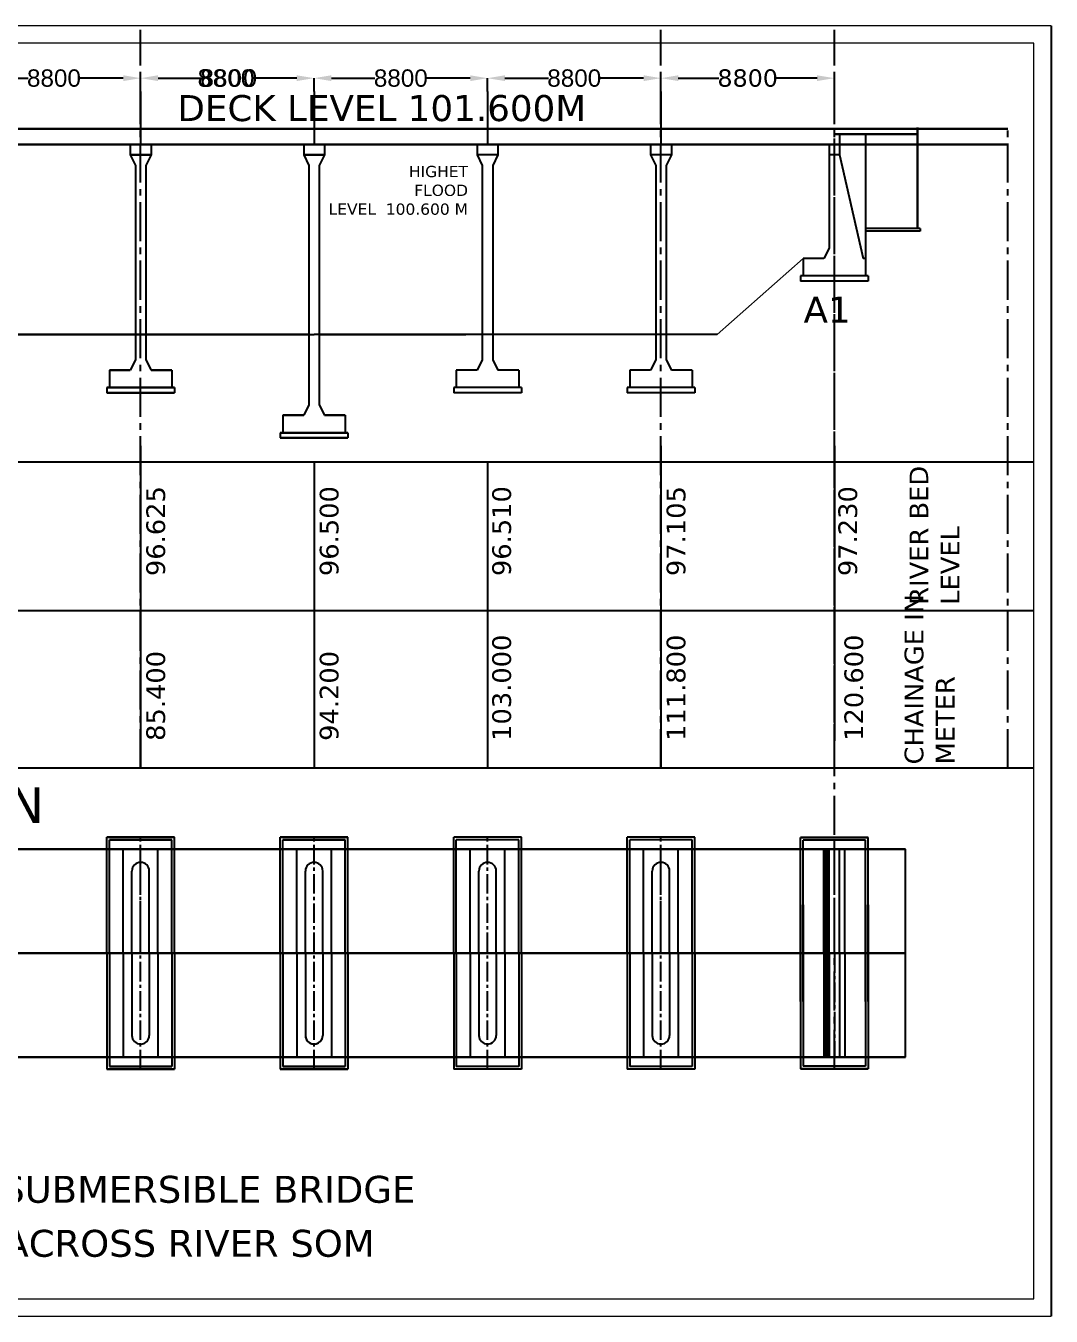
# Model space of a CAD drawing. Header units: metres. Extents: x 3053 to 150577, y 1019 to 87287.
# Drawn here: x 91455 to 150577, y 12903 to 87287 of the extents above; entities that cross this region are included whole.
import ezdxf

# ---------------------------------------------------------------- set-up
doc = ezdxf.new("R2010")
doc.units = ezdxf.units.M
doc.header["$MEASUREMENT"] = 0
doc.header["$PDMODE"] = 34
doc.linetypes.add('ACAD_ISO02W100', pattern=[15, 12, -3])
doc.linetypes.add('CENTER2', pattern=[1.125, 0.75, -0.125, 0.125, -0.125])
for name, color, linetype in [('centreline', 6, 'CENTER2'), ('PILLER', 10, 'Continuous'), ('PLAN', 10, 'Continuous')]:
    doc.layers.add(name, color=color, linetype=linetype)
doc.layers.add('EXISTING B WALL', color=5, linetype='Continuous', lineweight=30)
doc.layers.add('S TEXT', color=7, linetype='Continuous', lineweight=20)
doc.styles.get("Standard").update_dxf_attribs({"font": 'verdana.ttf'})
doc.dimstyles.new('ISO-25', dxfattribs={"dimtxt": 1000, "dimasz": 1000, "dimexe": 1.25, "dimexo": 0.625, "dimtad": 0, "dimtxsty": 'Standard', "dimcen": 75, "dimadec": 0, "dimazin": 0, "dimtfac": 1, "dimtmove": 0, "dimatfit": 2, "dimfxl": 0, "dimarcsym": 0})

# ---------------------------------------------------------------- blocks, each defined once
blk = doc.blocks.new('*D19')
at = {"color": 0, "lineweight": -2}
for p, q in [((108077, 83494), (108077, 84270)), ((109077, 84268), (111584, 84268)), ((117077, 84268), (114569, 84268)), ((118077, 83494), (118077, 84270))]:
    blk.add_line(p, q, dxfattribs=at)
at = {"color": 0}
for points in [[(109077, 84435), (109077, 84102), (108077, 84268)], [(117077, 84435), (117077, 84102), (118077, 84268)]]:
    blk.add_solid(points, dxfattribs=at)
at = {"layer": 'Defpoints', "color": 0}
for p in [(108077, 84268), (108077, 83493), (118077, 83493)]:
    blk.add_point(p, dxfattribs=at)
at = {"color": 0, "insert": (113077, 84268), "char_height": 1000, "attachment_point": 5}
blk.add_mtext('{\\fArial|b0|i0|c0|p34;8800}', dxfattribs=at)
blk = doc.blocks.new('*D20')
at = {"color": 0, "lineweight": -2}
for p, q in [((118077, 83494), (118077, 84270)), ((119077, 84268), (121584, 84268)), ((127077, 84268), (124569, 84268)), ((128077, 83494), (128077, 84270))]:
    blk.add_line(p, q, dxfattribs=at)
at = {"color": 0}
for points in [[(119077, 84435), (119077, 84102), (118077, 84268)], [(127077, 84435), (127077, 84102), (128077, 84268)]]:
    blk.add_solid(points, dxfattribs=at)
at = {"layer": 'Defpoints', "color": 0}
for p in [(118077, 84268), (118077, 83493), (128077, 83493)]:
    blk.add_point(p, dxfattribs=at)
at = {"color": 0, "insert": (123077, 84268), "char_height": 1000, "attachment_point": 5}
blk.add_mtext('{\\fArial|b0|i0|c0|p34;8800}', dxfattribs=at)
blk = doc.blocks.new('*D21')
at = {"color": 0, "lineweight": -2}
for p, q in [((128077, 83494), (128077, 84270)), ((129077, 84268), (131414, 84268)), ((137077, 84268), (134740, 84268)), ((138077, 83494), (138077, 84270))]:
    blk.add_line(p, q, dxfattribs=at)
at = {"color": 0}
for points in [[(129077, 84435), (129077, 84102), (128077, 84268)], [(137077, 84435), (137077, 84102), (138077, 84268)]]:
    blk.add_solid(points, dxfattribs=at)
at = {"layer": 'Defpoints', "color": 0}
for p in [(128077, 84268), (128077, 83493), (138077, 83493)]:
    blk.add_point(p, dxfattribs=at)
at = {"color": 0, "insert": (133077, 84268), "char_height": 1000, "attachment_point": 5}
blk.add_mtext('8800', dxfattribs=at)
blk = doc.blocks.new('*D22')
at = {"color": 0, "lineweight": -2}
for p, q in [((98077, 83494), (98077, 84270)), ((99077, 84268), (101584, 84268)), ((107077, 84268), (104569, 84268)), ((108077, 83494), (108077, 84270))]:
    blk.add_line(p, q, dxfattribs=at)
at = {"color": 0}
for points in [[(99077, 84435), (99077, 84102), (98077, 84268)], [(107077, 84435), (107077, 84102), (108077, 84268)]]:
    blk.add_solid(points, dxfattribs=at)
at = {"layer": 'Defpoints', "color": 0}
for p in [(108077, 84268), (98077, 83493), (108077, 83493)]:
    blk.add_point(p, dxfattribs=at)
at = {"color": 0, "insert": (103077, 84268), "char_height": 1000, "attachment_point": 5}
blk.add_mtext('{\\fArial|b0|i0|c0|p34;8800}', dxfattribs=at)
blk = doc.blocks.new('*D23')
at = {"color": 0, "lineweight": -2}
for p, q in [((88077, 83494), (88077, 84270)), ((89077, 84268), (91584, 84268)), ((97077, 84268), (94569, 84268)), ((98077, 83494), (98077, 84270))]:
    blk.add_line(p, q, dxfattribs=at)
at = {"color": 0}
for points in [[(89077, 84435), (89077, 84102), (88077, 84268)], [(97077, 84435), (97077, 84102), (98077, 84268)]]:
    blk.add_solid(points, dxfattribs=at)
at = {"layer": 'Defpoints', "color": 0}
for p in [(98077, 84268), (88077, 83493), (98077, 83493)]:
    blk.add_point(p, dxfattribs=at)
at = {"color": 0, "insert": (93077, 84268), "char_height": 1000, "attachment_point": 5}
blk.add_mtext('{\\fArial|b0|i0|c0|p34;8800}', dxfattribs=at)
blk = doc.blocks.new('*D26')
at = {"color": 0, "lineweight": -2}
for p, q in [((88077, 83494), (88077, 84270)), ((89077, 84268), (91584, 84268)), ((97077, 84268), (94569, 84268)), ((98077, 83494), (98077, 84270))]:
    blk.add_line(p, q, dxfattribs=at)
at = {"color": 0}
for points in [[(89077, 84435), (89077, 84102), (88077, 84268)], [(97077, 84435), (97077, 84102), (98077, 84268)]]:
    blk.add_solid(points, dxfattribs=at)
at = {"layer": 'Defpoints', "color": 0}
for p in [(88077, 84268), (88077, 83493), (98077, 83493)]:
    blk.add_point(p, dxfattribs=at)
at = {"color": 0, "insert": (93077, 84268), "char_height": 1000, "attachment_point": 5}
blk.add_mtext('{\\fArial|b0|i0|c0|p34;8800}', dxfattribs=at)
blk = doc.blocks.new('*D27')
at = {"color": 0, "lineweight": -2}
for p, q in [((98077, 83494), (98077, 84270)), ((99077, 84268), (101414, 84268)), ((107077, 84268), (104740, 84268)), ((108077, 83494), (108077, 84270))]:
    blk.add_line(p, q, dxfattribs=at)
at = {"color": 0}
for points in [[(99077, 84435), (99077, 84102), (98077, 84268)], [(107077, 84435), (107077, 84102), (108077, 84268)]]:
    blk.add_solid(points, dxfattribs=at)
at = {"layer": 'Defpoints', "color": 0}
for p in [(98077, 84268), (98077, 83493), (108077, 83493)]:
    blk.add_point(p, dxfattribs=at)
at = {"color": 0, "insert": (103077, 84268), "char_height": 1000, "attachment_point": 5}
blk.add_mtext('8800', dxfattribs=at)

msp = doc.modelspace()

# ---------------------------------------------------------------- linework, layer by layer
at = {"color": 7}
for p, q in [((150576.714, 87286.922), (150576.714, 12902.998)), ((98076.714, 83493.303), (98076.714, 80443.303)), ((98076.714, 83493.303), (98076.714, 80443.303)), ((108076.714, 83493.303), (108076.714, 80443.303)), ((108076.714, 83493.303), (108076.714, 80443.303)), ((108076.714, 83493.303), (108076.714, 80443.303)), ((108076.714, 83493.303), (108076.714, 80443.303)), ((118076.714, 83493.303), (118076.714, 80443.303)), ((128076.714, 83493.303), (128076.714, 80443.303)), ((139876.714, 81043.303), (139876.714, 72871.625)), ((143026.714, 75593.303), (139876.714, 75593.303)), ((143026.714, 75443.303), (139876.714, 75443.303)), ((143026.714, 75593.303), (143026.714, 75443.303)), ((139876.714, 73871.625), (139726.714, 73871.625)), ((136126.714, 72871.625), (136126.714, 72571.625)), ((140026.714, 72871.625), (136126.714, 72871.625)), ((140026.714, 72571.625), (136126.714, 72571.625)), ((140026.714, 72871.625), (140026.714, 72571.625)), ((84827.222, 69493.303), (98076.714, 69493.303)), ((101326.206, 69493.303), (88076.714, 69493.303)), ((94827.222, 69493.303), (108076.714, 69493.303)), ((94827.222, 69493.303), (108076.714, 69493.303)), ((94827.222, 69493.303), (108076.714, 69493.303)), ((94827.222, 69493.303), (108076.714, 69493.303)), ((121326.206, 69493.303), (108076.714, 69493.303)), ((121326.206, 69493.303), (108076.714, 69493.303)), ((121326.206, 69493.303), (108076.714, 69493.303)), ((121326.206, 69493.303), (108076.714, 69493.303)), ((131326.206, 69493.303), (118076.714, 69493.303)), ((96126.714, 66433.303), (96126.714, 66133.303)), ((96126.714, 66433.303), (100026.714, 66433.303)), ((100026.714, 66433.303), (96126.714, 66433.303)), ((96126.714, 66433.303), (96126.714, 66133.303)), ((100026.714, 66433.303), (100026.714, 66133.303)), ((100026.714, 66433.303), (100026.714, 66133.303)), ((116126.714, 66433.303), (116126.714, 66133.303)), ((120026.714, 66433.303), (116126.714, 66433.303)), ((120026.714, 66433.303), (120026.714, 66133.303)), ((130026.714, 66433.303), (126126.714, 66433.303)), ((126126.714, 66433.303), (126126.714, 66133.303)), ((130026.714, 66433.303), (130026.714, 66133.303)), ((96126.714, 66133.303), (100026.714, 66133.303)), ((100026.714, 66133.303), (96126.714, 66133.303)), ((120026.714, 66133.303), (116126.714, 66133.303)), ((130026.714, 66133.303), (126126.714, 66133.303)), ((106126.714, 63833.303), (106126.714, 63533.303)), ((106126.714, 63833.303), (110026.714, 63833.303)), ((110026.714, 63833.303), (106126.714, 63833.303)), ((106126.714, 63833.303), (106126.714, 63533.303)), ((106126.714, 63833.303), (106126.714, 63533.303)), ((110026.714, 63833.303), (106126.714, 63833.303)), ((106126.714, 63833.303), (110026.714, 63833.303)), ((106126.714, 63833.303), (106126.714, 63533.303)), ((106126.714, 63533.303), (110026.714, 63533.303)), ((110026.714, 63533.303), (106126.714, 63533.303)), ((110026.714, 63533.303), (106126.714, 63533.303)), ((106126.714, 63533.303), (110026.714, 63533.303)), ((110026.714, 63833.303), (110026.714, 63533.303)), ((110026.714, 63833.303), (110026.714, 63533.303)), ((110026.714, 63833.303), (110026.714, 63533.303)), ((110026.714, 63833.303), (110026.714, 63533.303)), ((98076.714, 63067.077), (98076.714, 46067.077)), ((128076.714, 63067.077), (128076.714, 46067.077)), ((138076.714, 63067.077), (138076.714, 46067.077)), ((138076.714, 63067.077), (138076.714, 46067.077)), ((138076.714, 63067.077), (138076.714, 46067.077)), ((149576.714, 62134.077), (8076.714, 62134.077)), ((98076.714, 62134.077), (98076.714, 44500.077)), ((98076.714, 62134.077), (98076.714, 44500.077)), ((108076.714, 62134.077), (108076.714, 44500.077)), ((108076.714, 62134.077), (108076.714, 44500.077)), ((118076.714, 62134.077), (118076.714, 44500.077)), ((128076.714, 62134.077), (128076.714, 44500.077)), ((149576.714, 53567.077), (8076.714, 53567.077)), ((149576.714, 44500.077), (8076.714, 44500.077)), ((96126.714, 33825.718), (96126.714, 40513.882)), ((96126.714, 40513.882), (100026.714, 40513.882)), ((96126.714, 33825.718), (96126.714, 40513.882)), ((96126.714, 33825.718), (96126.714, 40513.882)), ((100026.714, 40513.882), (96126.714, 40513.882)), ((96126.714, 33825.718), (96126.714, 40513.882)), ((96276.714, 40363.882), (99876.714, 40363.882)), ((96276.714, 33825.718), (96276.714, 40363.882)), ((96276.714, 33825.718), (96276.714, 40363.882)), ((99876.714, 40363.882), (96276.714, 40363.882)), ((96276.714, 33825.718), (96276.714, 40363.882)), ((99876.714, 33825.718), (99876.714, 40363.882)), ((99876.714, 33825.718), (99876.714, 40363.882)), ((99876.714, 33825.718), (99876.714, 40363.882)), ((100026.714, 33825.718), (100026.714, 40513.882)), ((100026.714, 33825.718), (100026.714, 40513.882)), ((100026.714, 33825.718), (100026.714, 40513.882)), ((100026.714, 33825.718), (100026.714, 40513.882)), ((106126.714, 33825.718), (106126.714, 40513.882)), ((110026.714, 40513.882), (106126.714, 40513.882)), ((106126.714, 33825.718), (106126.714, 40513.882)), ((106126.714, 33825.718), (106126.714, 40513.882)), ((106126.714, 40513.882), (110026.714, 40513.882)), ((106126.714, 33825.718), (106126.714, 40513.882)), ((106126.714, 33825.718), (106126.714, 40513.882)), ((106126.714, 40513.882), (110026.714, 40513.882)), ((106126.714, 33825.718), (106126.714, 40513.882)), ((106126.714, 33825.718), (106126.714, 40513.882)), ((110026.714, 40513.882), (106126.714, 40513.882)), ((106126.714, 33825.718), (106126.714, 40513.882)), ((106276.714, 33825.718), (106276.714, 40363.882)), ((109876.714, 40363.882), (106276.714, 40363.882)), ((106276.714, 33825.718), (106276.714, 40363.882)), ((106276.714, 40363.882), (109876.714, 40363.882)), ((106276.714, 33825.718), (106276.714, 40363.882)), ((106276.714, 40363.882), (109876.714, 40363.882)), ((106276.714, 33825.718), (106276.714, 40363.882)), ((106276.714, 33825.718), (106276.714, 40363.882)), ((109876.714, 40363.882), (106276.714, 40363.882)), ((106276.714, 33825.718), (106276.714, 40363.882)), ((109876.714, 33825.718), (109876.714, 40363.882)), ((109876.714, 33825.718), (109876.714, 40363.882)), ((109876.714, 33825.718), (109876.714, 40363.882)), ((109876.714, 33825.718), (109876.714, 40363.882)), ((109876.714, 33825.718), (109876.714, 40363.882)), ((109876.714, 33825.718), (109876.714, 40363.882)), ((110026.714, 33825.718), (110026.714, 40513.882)), ((110026.714, 33825.718), (110026.714, 40513.882)), ((110026.714, 33825.718), (110026.714, 40513.882)), ((110026.714, 33825.718), (110026.714, 40513.882)), ((110026.714, 33825.718), (110026.714, 40513.882)), ((110026.714, 33825.718), (110026.714, 40513.882)), ((110026.714, 33825.718), (110026.714, 40513.882)), ((110026.714, 33825.718), (110026.714, 40513.882)), ((116126.714, 33825.718), (116126.714, 40513.882)), ((120026.714, 40513.882), (116126.714, 40513.882)), ((116126.714, 33825.718), (116126.714, 40513.882)), ((116276.714, 33825.718), (116276.714, 40363.882)), ((119876.714, 40363.882), (116276.714, 40363.882)), ((116276.714, 33825.718), (116276.714, 40363.882)), ((119876.714, 33825.718), (119876.714, 40363.882)), ((120026.714, 33825.718), (120026.714, 40513.882)), ((120026.714, 33825.718), (120026.714, 40513.882)), ((126126.714, 33825.718), (126126.714, 40513.882)), ((130026.714, 40513.882), (126126.714, 40513.882)), ((126126.714, 33825.718), (126126.714, 40513.882)), ((126276.714, 33825.718), (126276.714, 40363.882)), ((129876.714, 40363.882), (126276.714, 40363.882)), ((126276.714, 33825.718), (126276.714, 40363.882)), ((129876.714, 33825.718), (129876.714, 40363.882)), ((130026.714, 33825.718), (130026.714, 40513.882)), ((130026.714, 33825.718), (130026.714, 40513.882)), ((136126.714, 40494.229), (139876.714, 40494.229)), ((140026.714, 40494.229), (136126.714, 40494.229)), ((136126.714, 31044.229), (136126.714, 40494.229)), ((136126.714, 40494.229), (140026.714, 40494.229)), ((140026.714, 40494.229), (136126.714, 40494.229)), ((136126.714, 31044.229), (136126.714, 40494.229)), ((139876.714, 40344.229), (136276.714, 40344.229)), ((139876.714, 40344.229), (136276.714, 40344.229)), ((136276.714, 31044.229), (136276.714, 40344.229)), ((139876.714, 31044.229), (139876.714, 40344.229)), ((140026.714, 31044.229), (140026.714, 40494.229)), ((140026.714, 31044.229), (140026.714, 40494.229)), ((97076.714, 39825.726), (99076.714, 39825.726)), ((97076.714, 33825.718), (97076.714, 39825.726)), ((99076.714, 39825.726), (97076.714, 39825.726)), ((97076.714, 33825.718), (97076.714, 39825.726)), ((99076.714, 33825.718), (99076.714, 39825.726)), ((99076.714, 33825.718), (99076.714, 39825.726)), ((109076.714, 39825.726), (107076.714, 39825.726)), ((107076.714, 33825.718), (107076.714, 39825.726)), ((107076.714, 39825.726), (109076.714, 39825.726)), ((107076.714, 33825.718), (107076.714, 39825.726)), ((107076.714, 39825.726), (109076.714, 39825.726)), ((107076.714, 33825.718), (107076.714, 39825.726)), ((109076.714, 39825.726), (107076.714, 39825.726)), ((107076.714, 33825.718), (107076.714, 39825.726)), ((109076.714, 33825.718), (109076.714, 39825.726)), ((109076.714, 33825.718), (109076.714, 39825.726)), ((109076.714, 33825.718), (109076.714, 39825.726)), ((109076.714, 33825.718), (109076.714, 39825.726)), ((119076.714, 39825.726), (117076.714, 39825.726)), ((117076.714, 33825.718), (117076.714, 39825.726)), ((119076.714, 33825.718), (119076.714, 39825.726)), ((129076.714, 39825.726), (127076.714, 39825.726)), ((127076.714, 33825.718), (127076.714, 39825.726)), ((129076.714, 33825.718), (129076.714, 39825.726)), ((97076.714, 33825.718), (97076.714, 39146.786)), ((99076.714, 33825.718), (99076.714, 39146.786)), ((107076.714, 33825.718), (107076.714, 39146.786)), ((107076.714, 33825.718), (107076.714, 39146.786)), ((109076.714, 33825.718), (109076.714, 39146.786)), ((109076.714, 33825.718), (109076.714, 39146.786)), ((119076.714, 33825.718), (119076.714, 39146.786)), ((129076.714, 33825.718), (129076.714, 39146.786)), ((97576.714, 33825.718), (97576.714, 38563.882)), ((98576.714, 33825.718), (98576.714, 38563.882)), ((107576.714, 33825.718), (107576.714, 38563.882)), ((107576.714, 33825.718), (107576.714, 38563.882)), ((108576.714, 33825.718), (108576.714, 38563.882)), ((108576.714, 33825.718), (108576.714, 38563.882)), ((118576.714, 33825.718), (118576.714, 38563.882)), ((128576.714, 33825.718), (128576.714, 38563.882)), ((136126.714, 36607.208), (136126.714, 27157.208)), ((136276.714, 36607.208), (136276.714, 27307.208)), ((139876.714, 36607.208), (139876.714, 27307.208)), ((140026.714, 36607.208), (140026.714, 27157.208)), ((96126.714, 33825.718), (96126.714, 27137.555)), ((96126.714, 33825.718), (96126.714, 27137.555)), ((96126.714, 33825.718), (96126.714, 27137.555)), ((96126.714, 33825.718), (96126.714, 27137.555)), ((96276.714, 33825.718), (96276.714, 27287.555)), ((96276.714, 33825.718), (96276.714, 27287.555)), ((96276.714, 33825.718), (96276.714, 27287.555)), ((97076.714, 33825.718), (97076.714, 28504.651)), ((97076.714, 33825.718), (97076.714, 27825.711)), ((97076.714, 33825.718), (97076.714, 27825.711)), ((97576.714, 33825.718), (97576.714, 29087.555)), ((98576.714, 33825.718), (98576.714, 29087.555)), ((99076.714, 33825.718), (99076.714, 27825.711)), ((99076.714, 33825.718), (99076.714, 28504.651)), ((99076.714, 33825.718), (99076.714, 27825.711)), ((99876.714, 33825.718), (99876.714, 27287.555)), ((99876.714, 33825.718), (99876.714, 27287.555)), ((99876.714, 33825.718), (99876.714, 27287.555)), ((100026.714, 33825.718), (100026.714, 27137.555)), ((100026.714, 33825.718), (100026.714, 27137.555)), ((100026.714, 33825.718), (100026.714, 27137.555)), ((100026.714, 33825.718), (100026.714, 27137.555)), ((106126.714, 33825.718), (106126.714, 27137.555)), ((106126.714, 33825.718), (106126.714, 27137.555)), ((106126.714, 33825.718), (106126.714, 27137.555)), ((106126.714, 33825.718), (106126.714, 27137.555)), ((106126.714, 33825.718), (106126.714, 27137.555)), ((106126.714, 33825.718), (106126.714, 27137.555)), ((106126.714, 33825.718), (106126.714, 27137.555)), ((106126.714, 33825.718), (106126.714, 27137.555)), ((106276.714, 33825.718), (106276.714, 27287.555)), ((106276.714, 33825.718), (106276.714, 27287.555)), ((106276.714, 33825.718), (106276.714, 27287.555)), ((106276.714, 33825.718), (106276.714, 27287.555)), ((106276.714, 33825.718), (106276.714, 27287.555)), ((106276.714, 33825.718), (106276.714, 27287.555)), ((107076.714, 33825.718), (107076.714, 27825.711)), ((107076.714, 33825.718), (107076.714, 28504.651)), ((107076.714, 33825.718), (107076.714, 27825.711)), ((107076.714, 33825.718), (107076.714, 28504.651)), ((107076.714, 33825.718), (107076.714, 27825.711)), ((107076.714, 33825.718), (107076.714, 27825.711)), ((107576.714, 33825.718), (107576.714, 29087.555)), ((107576.714, 33825.718), (107576.714, 29087.555)), ((108576.714, 33825.718), (108576.714, 29087.555)), ((108576.714, 33825.718), (108576.714, 29087.555)), ((109076.714, 33825.718), (109076.714, 28504.651)), ((109076.714, 33825.718), (109076.714, 27825.711)), ((109076.714, 33825.718), (109076.714, 27825.711)), ((109076.714, 33825.718), (109076.714, 27825.711)), ((109076.714, 33825.718), (109076.714, 28504.651)), ((109076.714, 33825.718), (109076.714, 27825.711)), ((109876.714, 33825.718), (109876.714, 27287.555)), ((109876.714, 33825.718), (109876.714, 27287.555)), ((109876.714, 33825.718), (109876.714, 27287.555)), ((109876.714, 33825.718), (109876.714, 27287.555)), ((109876.714, 33825.718), (109876.714, 27287.555)), ((109876.714, 33825.718), (109876.714, 27287.555)), ((110026.714, 33825.718), (110026.714, 27137.555)), ((110026.714, 33825.718), (110026.714, 27137.555)), ((110026.714, 33825.718), (110026.714, 27137.555)), ((110026.714, 33825.718), (110026.714, 27137.555)), ((110026.714, 33825.718), (110026.714, 27137.555)), ((110026.714, 33825.718), (110026.714, 27137.555)), ((110026.714, 33825.718), (110026.714, 27137.555)), ((110026.714, 33825.718), (110026.714, 27137.555)), ((116126.714, 33825.718), (116126.714, 27137.555)), ((116126.714, 33825.718), (116126.714, 27137.555)), ((116276.714, 33825.718), (116276.714, 27287.555)), ((116276.714, 33825.718), (116276.714, 27287.555)), ((117076.714, 33825.718), (117076.714, 27825.711)), ((118576.714, 33825.718), (118576.714, 29087.555)), ((119076.714, 33825.718), (119076.714, 28504.651)), ((119076.714, 33825.718), (119076.714, 27825.711)), ((119876.714, 33825.718), (119876.714, 27287.555)), ((120026.714, 33825.718), (120026.714, 27137.555)), ((120026.714, 33825.718), (120026.714, 27137.555)), ((126126.714, 33825.718), (126126.714, 27137.555)), ((126126.714, 33825.718), (126126.714, 27137.555)), ((126276.714, 33825.718), (126276.714, 27287.555)), ((126276.714, 33825.718), (126276.714, 27287.555)), ((127076.714, 33825.718), (127076.714, 27825.711)), ((128576.714, 33825.718), (128576.714, 29087.555)), ((129076.714, 33825.718), (129076.714, 28504.651)), ((129076.714, 33825.718), (129076.714, 27825.711)), ((129876.714, 33825.718), (129876.714, 27287.555)), ((130026.714, 33825.718), (130026.714, 27137.555)), ((130026.714, 33825.718), (130026.714, 27137.555)), ((97076.714, 27825.711), (99076.714, 27825.711)), ((99076.714, 27825.711), (97076.714, 27825.711)), ((109076.714, 27825.711), (107076.714, 27825.711)), ((107076.714, 27825.711), (109076.714, 27825.711)), ((107076.714, 27825.711), (109076.714, 27825.711)), ((109076.714, 27825.711), (107076.714, 27825.711)), ((119076.714, 27825.711), (117076.714, 27825.711)), ((129076.714, 27825.711), (127076.714, 27825.711)), ((96126.714, 27137.555), (100026.714, 27137.555)), ((100026.714, 27137.555), (96126.714, 27137.555)), ((96276.714, 27287.555), (99876.714, 27287.555)), ((99876.714, 27287.555), (96276.714, 27287.555)), ((110026.714, 27137.555), (106126.714, 27137.555)), ((106126.714, 27137.555), (110026.714, 27137.555)), ((106126.714, 27137.555), (110026.714, 27137.555)), ((110026.714, 27137.555), (106126.714, 27137.555)), ((109876.714, 27287.555), (106276.714, 27287.555)), ((106276.714, 27287.555), (109876.714, 27287.555)), ((106276.714, 27287.555), (109876.714, 27287.555)), ((109876.714, 27287.555), (106276.714, 27287.555)), ((120026.714, 27137.555), (116126.714, 27137.555)), ((119876.714, 27287.555), (116276.714, 27287.555)), ((130026.714, 27137.555), (126126.714, 27137.555)), ((129876.714, 27287.555), (126276.714, 27287.555)), ((136126.714, 27157.208), (139876.714, 27157.208)), ((140026.714, 27157.208), (136126.714, 27157.208)), ((136126.714, 27157.208), (140026.714, 27157.208)), ((140026.714, 27157.208), (136126.714, 27157.208)), ((139876.714, 27307.208), (136276.714, 27307.208)), ((139876.714, 27307.208), (136276.714, 27307.208))]:
    msp.add_line(p, q, dxfattribs=at)
at = {"color": 7, "linetype": 'ACAD_ISO02W100'}
for p, q in [((107776.714, 69493.303), (99306.852, 69493.303)), ((108376.714, 69493.303), (116846.576, 69493.303))]:
    msp.add_line(p, q, dxfattribs=at)
at = {"color": 7}
for centre, start, end in [((98076.714, 38563.882), 360, 180), ((98076.714, 38563.882), 0, 180), ((108076.714, 38563.882), 0, 180), ((108076.714, 38563.882), 0.00000029, 180.00000029), ((108076.714, 38563.882), 360, 180), ((108076.714, 38563.882), 359.99999971, 179.99999971), ((118076.714, 38563.882), 0, 180), ((128076.714, 38563.882), 0, 180), ((98076.714, 29087.555), 180, 0), ((98076.714, 29087.555), 180, 360), ((108076.714, 29087.555), 180, 360), ((108076.714, 29087.555), 180.00000029, 0.00000029), ((108076.714, 29087.555), 180, 0), ((108076.714, 29087.555), 179.99999971, 359.99999971), ((118076.714, 29087.555), 180, 360), ((128076.714, 29087.555), 180, 360)]:
    msp.add_arc(centre, 500, start, end, dxfattribs=at)
at = {"layer": 'centreline', "color": 7, "ltscale": 3000}
for p, q in [((98076.714, 44500.077), (98076.714, 87059.026)), ((128076.714, 44500.077), (128076.714, 87059.026)), ((138076.714, 44500.077), (138076.714, 87059.025)), ((138076.714, 27157.208), (138076.714, 81343.303)), ((148076.714, 44500.077), (148076.714, 81343.303)), ((98076.714, 33825.718), (98076.714, 39825.719)), ((128076.714, 33825.718), (128076.714, 39825.718)), ((138076.714, 33825.718), (138076.714, 39825.718))]:
    msp.add_line(p, q, dxfattribs=at)
at = {"layer": 'centreline', "color": 7, "ltscale": 1500}
for p, q in [((98076.714, 27137.555), (98076.714, 40513.84)), ((98076.714, 27137.555), (98076.714, 40513.84)), ((108076.714, 27137.555), (108076.714, 40513.84)), ((108076.714, 27137.555), (108076.714, 40513.84)), ((108076.714, 27137.555), (108076.714, 40513.84)), ((108076.714, 27137.555), (108076.714, 40513.84)), ((118076.714, 27137.555), (118076.714, 40513.84)), ((128076.714, 27137.555), (128076.714, 40513.84)), ((138076.714, 33825.718), (138076.714, 39768.625)), ((138076.714, 33825.718), (138076.714, 27882.812))]:
    msp.add_line(p, q, dxfattribs=at)
at = {"layer": 'EXISTING B WALL', "color": 7}
for p, q in [((8076.714, 81343.303), (148076.714, 81343.303)), ((142876.714, 81418.303), (142876.714, 75593.303)), ((78076.714, 80443.303), (124570.301, 80443.303)), ((138076.714, 80443.303), (91583.128, 80443.303)), ((148076.714, 80443.303), (101583.128, 80443.303)), ((142876.714, 81043.303), (138076.714, 81043.303)), ((128122.523, 39825.718), (83976.714, 39825.718)), ((88030.905, 39825.718), (132176.714, 39825.718)), ((98030.905, 39825.719), (142176.714, 39825.718)), ((98030.905, 39825.718), (142176.714, 39825.718)), ((128122.523, 33825.718), (83976.714, 33825.718)), ((88030.905, 33825.718), (132176.714, 33825.718)), ((98030.905, 33825.719), (142176.714, 33825.718)), ((98030.905, 33825.718), (142176.714, 33825.718)), ((13976.714, 27825.719), (142176.714, 27825.718)), ((98030.905, 27825.718), (142176.714, 27825.718))]:
    msp.add_line(p, q, dxfattribs=at)
at = {"layer": 'PILLER', "color": 7}
for p, q in [((97476.714, 80443.303), (97476.714, 79843.303)), ((97476.714, 80443.303), (97476.714, 79843.303)), ((98676.714, 80443.303), (98676.714, 79843.303)), ((98676.714, 80443.303), (98676.714, 79843.303)), ((107476.714, 80443.303), (107476.714, 79843.303)), ((107476.714, 80443.303), (107476.714, 79843.303)), ((107476.714, 80443.303), (107476.714, 79843.303)), ((107476.714, 80443.303), (107476.714, 79843.303)), ((108676.714, 80443.303), (108676.714, 79843.303)), ((108676.714, 80443.303), (108676.714, 79843.303)), ((108676.714, 80443.303), (108676.714, 79843.303)), ((108676.714, 80443.303), (108676.714, 79843.303)), ((117476.714, 80443.303), (117476.714, 79843.303)), ((118676.714, 80443.303), (118676.714, 79843.303)), ((127476.714, 80443.303), (127476.714, 79843.303)), ((128676.714, 80443.303), (128676.714, 79843.303)), ((137776.714, 80443.303), (137776.714, 74471.625)), ((138376.714, 81043.303), (138376.714, 79843.303)), ((97476.714, 79843.303), (98676.714, 79843.303)), ((97476.714, 79843.303), (97776.714, 79243.303)), ((97476.714, 79843.303), (97776.714, 79243.303)), ((98676.714, 79843.303), (97476.714, 79843.303)), ((98676.714, 79843.303), (98376.714, 79243.303)), ((98676.714, 79843.303), (98376.714, 79243.303)), ((107476.714, 79843.303), (108676.714, 79843.303)), ((107476.714, 79843.303), (107776.714, 79243.303)), ((107476.714, 79843.303), (107776.714, 79243.303)), ((108676.714, 79843.303), (107476.714, 79843.303)), ((108676.714, 79843.303), (107476.714, 79843.303)), ((107476.714, 79843.303), (107776.714, 79243.303)), ((107476.714, 79843.303), (107776.714, 79243.303)), ((107476.714, 79843.303), (108676.714, 79843.303)), ((108676.714, 79843.303), (108376.714, 79243.303)), ((108676.714, 79843.303), (108376.714, 79243.303)), ((108676.714, 79843.303), (108376.714, 79243.303)), ((108676.714, 79843.303), (108376.714, 79243.303)), ((118676.714, 79843.303), (117476.714, 79843.303)), ((117476.714, 79843.303), (117776.714, 79243.303)), ((118676.714, 79843.303), (118376.714, 79243.303)), ((127476.714, 79843.303), (127776.714, 79243.303)), ((128676.714, 79843.303), (127476.714, 79843.303)), ((128676.714, 79843.303), (128376.714, 79243.303)), ((138376.714, 79843.303), (137776.714, 79843.303)), ((138376.714, 79843.303), (139726.714, 73871.625)), ((97776.714, 79243.303), (97776.714, 68033.303)), ((97776.714, 79243.303), (97776.714, 68033.303)), ((98376.714, 79243.303), (98376.714, 68033.303)), ((98376.714, 79243.303), (98376.714, 68033.303)), ((107776.714, 79243.303), (107776.714, 65433.303)), ((107776.714, 79243.303), (107776.714, 65433.303)), ((107776.714, 79243.303), (107776.714, 65433.303)), ((107776.714, 79243.303), (107776.714, 65433.303)), ((108376.714, 79243.303), (108376.714, 65433.303)), ((108376.714, 79243.303), (108376.714, 65433.303)), ((108376.714, 79243.303), (108376.714, 65433.303)), ((108376.714, 79243.303), (108376.714, 65433.303)), ((117776.714, 79243.303), (117776.714, 68033.303)), ((118376.714, 79243.303), (118376.714, 68033.303)), ((127776.714, 79243.303), (127776.714, 68033.303)), ((128376.714, 79243.303), (128376.714, 68033.303)), ((137776.714, 74471.625), (137476.714, 73871.625)), ((137476.714, 73871.625), (136276.714, 73871.625)), ((136276.714, 73871.625), (136276.714, 72871.625)), ((97776.714, 68033.303), (97476.714, 67433.303)), ((97776.714, 68033.303), (97476.714, 67433.303)), ((98376.714, 68033.303), (98676.714, 67433.303)), ((98376.714, 68033.303), (98676.714, 67433.303)), ((117776.714, 68033.303), (117476.714, 67433.303)), ((118376.714, 68033.303), (118676.714, 67433.303)), ((127776.714, 68033.303), (127476.714, 67433.303)), ((128376.714, 68033.303), (128676.714, 67433.303)), ((96276.714, 67433.303), (97476.714, 67433.303)), ((96276.714, 67433.303), (96276.714, 66433.303)), ((96276.714, 67433.303), (96276.714, 66433.303)), ((97476.714, 67433.303), (96276.714, 67433.303)), ((98676.714, 67433.303), (99876.714, 67433.303)), ((99876.714, 67433.303), (98676.714, 67433.303)), ((99876.714, 67433.303), (99876.714, 66433.303)), ((99876.714, 67433.303), (99876.714, 66433.303)), ((117476.714, 67433.303), (116276.714, 67433.303)), ((116276.714, 67433.303), (116276.714, 66433.303)), ((119876.714, 67433.303), (118676.714, 67433.303)), ((119876.714, 67433.303), (119876.714, 66433.303)), ((126276.714, 67433.303), (126276.714, 66433.303)), ((127476.714, 67433.303), (126276.714, 67433.303)), ((129876.714, 67433.303), (128676.714, 67433.303)), ((129876.714, 67433.303), (129876.714, 66433.303)), ((106276.714, 64833.303), (106276.714, 63833.303)), ((106276.714, 64833.303), (107476.714, 64833.303)), ((107476.714, 64833.303), (106276.714, 64833.303)), ((106276.714, 64833.303), (106276.714, 63833.303)), ((106276.714, 64833.303), (106276.714, 63833.303)), ((107476.714, 64833.303), (106276.714, 64833.303)), ((106276.714, 64833.303), (107476.714, 64833.303)), ((106276.714, 64833.303), (106276.714, 63833.303)), ((107776.714, 65433.303), (107476.714, 64833.303)), ((107776.714, 65433.303), (107476.714, 64833.303)), ((107776.714, 65433.303), (107476.714, 64833.303)), ((107776.714, 65433.303), (107476.714, 64833.303)), ((108376.714, 65433.303), (108676.714, 64833.303)), ((108376.714, 65433.303), (108676.714, 64833.303)), ((108376.714, 65433.303), (108676.714, 64833.303)), ((108376.714, 65433.303), (108676.714, 64833.303)), ((108676.714, 64833.303), (109876.714, 64833.303)), ((109876.714, 64833.303), (108676.714, 64833.303)), ((109876.714, 64833.303), (108676.714, 64833.303)), ((108676.714, 64833.303), (109876.714, 64833.303)), ((109876.714, 64833.303), (109876.714, 63833.303)), ((109876.714, 64833.303), (109876.714, 63833.303)), ((109876.714, 64833.303), (109876.714, 63833.303)), ((109876.714, 64833.303), (109876.714, 63833.303))]:
    msp.add_line(p, q, dxfattribs=at)
at = {"layer": 'PLAN', "color": 7}
for p, q in [((137476.714, 33825.718), (137476.714, 39825.718)), ((137576.714, 33825.718), (137576.714, 39825.718)), ((137676.714, 33825.718), (137676.714, 39825.718)), ((137776.714, 33825.718), (137776.714, 39825.718)), ((138376.714, 33825.718), (138376.714, 39825.718)), ((138676.714, 33825.718), (138676.714, 39825.718)), ((142176.714, 27825.718), (142176.714, 39825.718)), ((97576.714, 33825.718), (97576.714, 38563.882)), ((97576.714, 33825.718), (97576.714, 38563.882)), ((98576.714, 33825.718), (98576.714, 38563.882)), ((98576.714, 33825.718), (98576.714, 38563.882)), ((107576.714, 33825.718), (107576.714, 38563.882)), ((107576.714, 33825.718), (107576.714, 38563.882)), ((107576.714, 33825.718), (107576.714, 38563.882)), ((107576.714, 33825.718), (107576.714, 38563.882)), ((108576.714, 33825.718), (108576.714, 38563.882)), ((108576.714, 33825.718), (108576.714, 38563.882)), ((108576.714, 33825.718), (108576.714, 38563.882)), ((108576.714, 33825.718), (108576.714, 38563.882)), ((117576.714, 33825.718), (117576.714, 38563.882)), ((118576.714, 33825.718), (118576.714, 38563.882)), ((127576.714, 33825.718), (127576.714, 38563.882)), ((128576.714, 33825.718), (128576.714, 38563.882)), ((97576.714, 33825.718), (97576.714, 29087.555)), ((97576.714, 33825.718), (97576.714, 29087.555)), ((98576.714, 33825.718), (98576.714, 29087.555)), ((98576.714, 33825.718), (98576.714, 29087.555)), ((107576.714, 33825.718), (107576.714, 29087.555)), ((107576.714, 33825.718), (107576.714, 29087.555)), ((107576.714, 33825.718), (107576.714, 29087.555)), ((107576.714, 33825.718), (107576.714, 29087.555)), ((108576.714, 33825.718), (108576.714, 29087.555)), ((108576.714, 33825.718), (108576.714, 29087.555)), ((108576.714, 33825.718), (108576.714, 29087.555)), ((108576.714, 33825.718), (108576.714, 29087.555)), ((117576.714, 33825.718), (117576.714, 29087.555)), ((118576.714, 33825.718), (118576.714, 29087.555)), ((127576.714, 33825.718), (127576.714, 29087.555)), ((128576.714, 33825.718), (128576.714, 29087.555)), ((137476.714, 33825.718), (137476.714, 27825.718)), ((137576.714, 33825.718), (137576.714, 27825.718)), ((137676.714, 33825.718), (137676.714, 27825.718)), ((137776.714, 33825.718), (137776.714, 27825.718)), ((138376.714, 33825.718), (138376.714, 27825.718)), ((138676.714, 33825.718), (138676.714, 27825.718))]:
    msp.add_line(p, q, dxfattribs=at)
for centre, start, end in [((98076.714, 38563.882), 360, 180), ((98076.714, 38563.882), 0, 180), ((108076.714, 38563.882), 0, 180), ((108076.714, 38563.882), 0.00000029, 180.00000029), ((108076.714, 38563.882), 360, 180), ((108076.714, 38563.882), 359.99999971, 179.99999971), ((118076.714, 38563.882), 0, 180), ((128076.714, 38563.882), 0, 180), ((98076.714, 29087.555), 180, 0), ((98076.714, 29087.555), 180, 360), ((108076.714, 29087.555), 180, 360), ((108076.714, 29087.555), 180.00000029, 0.00000029), ((108076.714, 29087.555), 180, 0), ((108076.714, 29087.555), 179.99999971, 359.99999971), ((118076.714, 29087.555), 180, 360), ((128076.714, 29087.555), 180, 360)]:
    msp.add_arc(centre, 500, start, end, dxfattribs=at)
at = {"layer": 'S TEXT', "color": 7}
for p, q in [((150576.714, 87286.922), (5576.714, 87286.922)), ((149576.714, 86286.922), (6576.714, 86286.922)), ((149576.714, 13902.998), (149576.714, 86286.922)), ((6576.714, 13902.998), (149576.714, 13902.998)), ((5576.714, 12902.998), (150576.714, 12902.998))]:
    msp.add_line(p, q, dxfattribs=at)
at = {"layer": 'S TEXT'}
msp.add_line((136276.714, 73871.625), (131326.206, 69493.303), dxfattribs=at)

# ---------------------------------------------------------------- texts
at = {"color": 7}
for s, p in [('96.625', (99483.334, 55567.077)), ('96.500', (109483.334, 55567.077)), ('96.510', (119428.897, 55567.077)), ('97.105', (129483.334, 55567.077)), ('97.230', (139386.82, 55567.077)), ('103.000', (119428.897, 46067.077)), ('111.800', (129483.334, 46067.077)), ('120.600', (139733.561, 46067.077)), ('85.400', (99483.334, 46067.077)), ('94.200', (109482.608, 46067.077))]:
    msp.add_text(s, height=1080, rotation=90, dxfattribs=at).set_placement(p)
for s, insert, char_height, width, attachment_point in [('A1', (139015.658, 71673.481), 1500, 1743.2511, 3), ('\\A1;                                                              {\\H1.24x;GENERAL ARRANGEMENT DRAWING OF PROPOSED SUBMERSIBLE BRIDGE\\P                                                    ON KHERWARA - JAWAS - SUVERI ROAD IN KM \\H0.7x;\\S9/000;\\H1.429x;  ACROSS RIVER SOM}', (1092.163, 20993.808), 1251, 14566778, 1)]:
    msp.add_mtext(s, dxfattribs=dict(at, insert=insert, char_height=char_height, width=width, attachment_point=attachment_point))
at = {"color": 7, "char_height": 1080, "attachment_point": 7, "rotation": 90}
for s, insert, width in [('RIVER BED LEVEL', (145288.666, 53911.493), 9000), ('CHAINAGE IN METER', (145004.176, 44709.945), 10000)]:
    msp.add_mtext(s, dxfattribs=dict(at, insert=insert, width=width))
at = {"layer": 'S TEXT', "color": 7, "width": 761350.22043}
for s, insert, char_height, attachment_point in [('DECK LEVEL 101.600M', (123758.751, 83294.754), 1500, 3), ('HIGHET\\P FLOOD\\P LEVEL  100.600 M', (116950.234, 79212.984), 650, 3), ('SECTIONAL ELEVATION', (59904.252, 43384.12), 2050.3125, 1)]:
    msp.add_mtext(s, dxfattribs=dict(at, insert=insert, char_height=char_height, attachment_point=attachment_point))

# ---------------------------------------------------------------- dimensions: what is measured, and where the dimension line sits
at = {"color": 7}
for base, p1, p2, angle, text, picture, middle in [((98076.714, 84268.47), (88076.714, 83493.303), (98076.714, 83493.303), 0, '{\\fArial|b0|i0|c0|p34;8800}', '*D23', (93076.714, 84268.47)), ((88076.714, 84268.47), (98076.714, 83493.303), (88076.714, 83493.303), 180, '{\\fArial|b0|i0|c0|p34;8800}', '*D26', (93076.714, 84268.47)), ((108076.714, 84268.47), (98076.714, 83493.303), (108076.714, 83493.303), 0, '{\\fArial|b0|i0|c0|p34;8800}', '*D22', (103076.714, 84268.47)), ((98076.714, 84268.47), (108076.714, 83493.303), (98076.714, 83493.303), 180, '8800', '*D27', (103076.714, 84268.47)), ((108076.714, 84268.47), (118076.714, 83493.303), (108076.714, 83493.303), 180, '{\\fArial|b0|i0|c0|p34;8800}', '*D19', (113076.714, 84268.47)), ((118076.714, 84268.47), (128076.714, 83493.303), (118076.714, 83493.303), 180, '{\\fArial|b0|i0|c0|p34;8800}', '*D20', (123076.714, 84268.47)), ((128076.714, 84268.47), (138076.714, 83493.303), (128076.714, 83493.303), 180, '8800', '*D21', (133076.714, 84268.47))]:
    dim = msp.add_linear_dim(base=base, p1=p1, p2=p2, angle=angle, text=text, dimstyle='ISO-25', dxfattribs=at)
    dim.commit()
    dim.dimension.update_dxf_attribs({"geometry": picture, "text_midpoint": middle})

doc.saveas('drawing.dxf')
